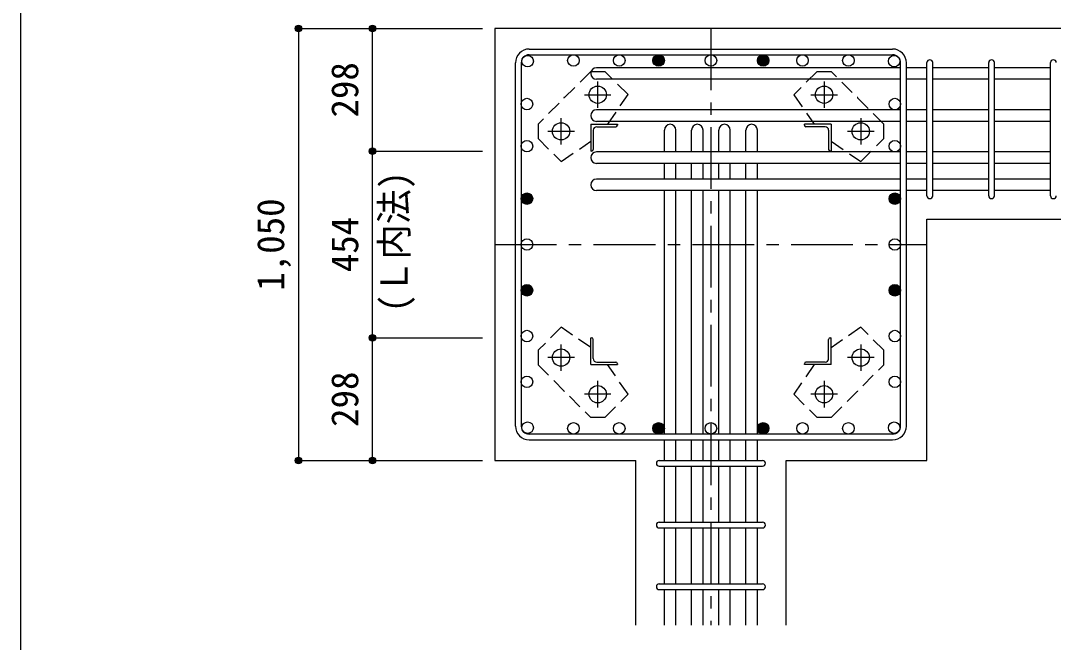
# Model space of a CAD drawing. Units: millimetres at full size, sheet at 1:30. Extents: x -5973 to 5954, y -4195 to 4201.
# Drawn here: x -5973 to -3464, y 1556 to 3067 of the extents above; entities that cross this region are included whole.
import ezdxf
from ezdxf.enums import TextEntityAlignment as Align

# ---------------------------------------------------------------- set-up
doc = ezdxf.new("R2010")
doc.units = ezdxf.units.MM
doc.header["$LTSCALE"] = 30
doc.header["$PDMODE"] = 32
doc.header["$PDSIZE"] = 15
for name, pattern in [('CHAIN1', [8, 5, -1, 1, -1]), ('DASHED1', [1.8, 1.2, -0.6]), ('DASHED2', [3, 2, -1])]:
    doc.linetypes.add(name, pattern=pattern)
for name, color, linetype in [('0-1', 2, 'Continuous'), ('0-2', 4, 'Continuous'), ('0-3', 4, 'Continuous'), ('0-4', 7, 'Continuous'), ('0-5', 7, 'Continuous'), ('0-6', 7, 'Continuous'), ('0-7', 4, 'Continuous'), ('0-9', 4, 'DASHED1'), ('0-D', 4, 'Continuous'), ('F-0_枠', 6, 'Continuous')]:
    doc.layers.add(name, color=color, linetype=linetype)
doc.styles.add('ＭＳ ゴシック', font='')
doc.styles.get('ＭＳ ゴシック').set_extended_font_data('MS Gothic')

msp = doc.modelspace()

# ---------------------------------------------------------------- linework, layer by layer
at = {"layer": '0-1'}
for p, q in [((-3770.8, 2584.8), (-3370.8, 2584.8)), ((-3770.8, 1998.3), (-3770.8, 2584.8)), ((-4820.8, 1998.3), (-4478.3, 1998.3)), ((-4478.3, 1598.3), (-4478.3, 1998.3))]:
    msp.add_line(p, q, dxfattribs=at)
for points in [[(-3370.8, 3048.3), (-4820.8, 3048.3), (-4820.8, 1998.3)], [(-4113.3, 1598.3), (-4113.3, 1998.3), (-3770.8, 1998.3)]]:
    msp.add_lwpolyline(points, dxfattribs=at)
at = {"layer": '0-2', "linetype": 'CHAIN1'}
for p, q in [((-4570.8, 2855.1), (-4570.8, 2919.6)), ((-4020.8, 2919.6), (-4020.8, 2855.1)), ((-4603.1, 2887.3), (-4538.6, 2887.3)), ((-4053, 2887.3), (-3988.5, 2887.3)), ((-4659.8, 2766.1), (-4659.8, 2830.6)), ((-3931.8, 2830.6), (-3931.8, 2766.1)), ((-4692.1, 2798.3), (-4627.6, 2798.3)), ((-3964, 2798.3), (-3899.5, 2798.3)), ((-4659.8, 2216), (-4659.8, 2280.5)), ((-3931.8, 2280.5), (-3931.8, 2216)), ((-4627.6, 2248.3), (-4692.1, 2248.3)), ((-3899.5, 2248.3), (-3964, 2248.3)), ((-4570.8, 2127), (-4570.8, 2191.5)), ((-4020.8, 2191.5), (-4020.8, 2127)), ((-4538.6, 2159.3), (-4603.1, 2159.3)), ((-3988.5, 2159.3), (-4053, 2159.3))]:
    msp.add_line(p, q, dxfattribs=at)
at = {"layer": '0-2'}
for p, q in [((-4587.8, 2815.3), (-4522.8, 2815.3)), ((-4587.8, 2815.3), (-4587.8, 2750.3)), ((-4522.8, 2815.3), (-4522.8, 2813.3)), ((-4003.8, 2815.3), (-4068.8, 2815.3)), ((-4068.8, 2813.3), (-4068.8, 2815.3)), ((-4003.8, 2815.3), (-4003.8, 2750.3)), ((-4581.8, 2800.8), (-4581.8, 2754.3)), ((-4573.3, 2809.3), (-4526.8, 2809.3)), ((-4018.3, 2809.3), (-4064.8, 2809.3)), ((-4009.8, 2800.8), (-4009.8, 2754.3)), ((-4585.8, 2750.3), (-4587.8, 2750.3)), ((-4003.8, 2750.3), (-4005.8, 2750.3)), ((-4587.8, 2296.3), (-4585.8, 2296.3)), ((-4587.8, 2231.3), (-4587.8, 2296.3)), ((-4581.8, 2245.8), (-4581.8, 2292.3)), ((-4009.8, 2245.8), (-4009.8, 2292.3)), ((-4005.8, 2296.3), (-4003.8, 2296.3)), ((-4003.8, 2231.3), (-4003.8, 2296.3)), ((-4573.3, 2237.3), (-4526.8, 2237.3)), ((-4522.8, 2233.3), (-4522.8, 2231.3)), ((-4068.8, 2231.3), (-4068.8, 2233.3)), ((-4018.3, 2237.3), (-4064.8, 2237.3)), ((-4587.8, 2231.3), (-4522.8, 2231.3)), ((-4003.8, 2231.3), (-4068.8, 2231.3))]:
    msp.add_line(p, q, dxfattribs=at)
at = {"layer": '0-2', "color": 3}
for centre in [(-4570.8, 2887.3), (-4020.8, 2887.3), (-4659.8, 2798.3), (-3931.8, 2798.3), (-4659.8, 2248.3), (-3931.8, 2248.3), (-4570.8, 2159.3), (-4020.8, 2159.3)]:
    msp.add_circle(centre, 21, dxfattribs=at)
at = {"layer": '0-2'}
for centre, radius, start, end in [((-4526.8, 2813.3), 4, 270, 0), ((-4064.8, 2813.3), 4, 180, 270), ((-4573.3, 2800.8), 8.5, 90, 180), ((-4018.3, 2800.8), 8.5, 0, 90), ((-4585.8, 2754.3), 4, 270, 0), ((-4005.8, 2754.3), 4, 180, 270), ((-4585.8, 2292.3), 4, 0, 90), ((-4005.8, 2292.3), 4, 90, 180), ((-4573.3, 2245.8), 8.5, 180, 270), ((-4526.8, 2233.3), 4, 0, 90), ((-4064.8, 2233.3), 4, 90, 180), ((-4018.3, 2245.8), 8.5, 270, 0)]:
    msp.add_arc(centre, radius, start, end, dxfattribs=at)
at = {"layer": '0-3', "color": 3}
for centre in [(-4741.19, 2968.69), (-4741.19, 2968.69), (-4629.84, 2970.3), (-4518.5, 2970.3), (-4422.8, 2970.3), (-4295.8, 2970.3), (-4168.8, 2970.3), (-4168.8, 2970.3), (-4073.11, 2970.3), (-3961.76, 2970.3), (-3850.41, 2968.69), (-3850.41, 2968.69), (-4742.8, 2864.49), (-3848.8, 2864.49), (-4742.8, 2762.3), (-3848.8, 2762.3), (-4742.8, 2634.65), (-4742.8, 2634.65), (-3848.8, 2634.65), (-3848.8, 2634.65), (-4742.8, 2523.3), (-3848.8, 2523.3), (-4742.8, 2411.95), (-3848.8, 2411.95), (-4742.8, 2300.6), (-3848.8, 2300.6), (-4742.8, 2189.26), (-3848.8, 2189.26), (-4741.19, 2077.91), (-4629.84, 2076.3), (-4518.5, 2076.3), (-4422.8, 2076.3), (-4295.8, 2076.3), (-4168.8, 2076.3), (-4168.8, 2076.3), (-4073.11, 2076.3), (-3961.76, 2076.3), (-3850.41, 2077.91)]:
    msp.add_circle(centre, 14, dxfattribs=at)
at = {"layer": '0-3'}
for centre, radius in [((-4422.8, 2970.3), 14), ((-4422.8, 2970.3), 12.6), ((-4422.8, 2970.3), 11.2), ((-4422.8, 2970.3), 9.8), ((-4422.8, 2970.3), 8.4), ((-4422.8, 2970.3), 7), ((-4422.8, 2970.3), 5.6), ((-4422.8, 2970.3), 4.2), ((-4422.8, 2970.3), 2.8), ((-4422.8, 2970.3), 1.4), ((-4168.8, 2970.3), 14), ((-4168.8, 2970.3), 12.6), ((-4168.8, 2970.3), 11.2), ((-4168.8, 2970.3), 9.8), ((-4168.8, 2970.3), 8.4), ((-4168.8, 2970.3), 7), ((-4168.8, 2970.3), 5.6), ((-4168.8, 2970.3), 4.2), ((-4168.8, 2970.3), 2.8), ((-4168.8, 2970.3), 1.4), ((-4742.8, 2634.65), 14), ((-4742.8, 2634.65), 12.6), ((-4742.8, 2634.65), 11.2), ((-4742.8, 2634.65), 9.8), ((-4742.8, 2634.65), 8.4), ((-4742.8, 2634.65), 7), ((-4742.8, 2634.65), 5.6), ((-4742.8, 2634.65), 4.2), ((-4742.8, 2634.65), 2.8), ((-4742.8, 2634.65), 1.4), ((-3848.8, 2634.65), 14), ((-3848.8, 2634.65), 12.6), ((-3848.8, 2634.65), 11.2), ((-3848.8, 2634.65), 9.8), ((-3848.8, 2634.65), 8.4), ((-3848.8, 2634.65), 7), ((-3848.8, 2634.65), 5.6), ((-3848.8, 2634.65), 4.2), ((-3848.8, 2634.65), 2.8), ((-3848.8, 2634.65), 1.4), ((-4742.8, 2411.95), 14), ((-4742.8, 2411.95), 12.6), ((-4742.8, 2411.95), 11.2), ((-4742.8, 2411.95), 9.8), ((-4742.8, 2411.95), 8.4), ((-4742.8, 2411.95), 7), ((-4742.8, 2411.95), 5.6), ((-4742.8, 2411.95), 4.2), ((-4742.8, 2411.95), 2.8), ((-4742.8, 2411.95), 1.4), ((-3848.8, 2411.95), 14), ((-3848.8, 2411.95), 12.6), ((-3848.8, 2411.95), 11.2), ((-3848.8, 2411.95), 9.8), ((-3848.8, 2411.95), 8.4), ((-3848.8, 2411.95), 7), ((-3848.8, 2411.95), 5.6), ((-3848.8, 2411.95), 4.2), ((-3848.8, 2411.95), 2.8), ((-3848.8, 2411.95), 1.4), ((-4422.8, 2076.3), 14), ((-4422.8, 2076.3), 12.6), ((-4422.8, 2076.3), 11.2), ((-4422.8, 2076.3), 9.8), ((-4422.8, 2076.3), 8.4), ((-4422.8, 2076.3), 7), ((-4168.8, 2076.3), 14), ((-4168.8, 2076.3), 12.6), ((-4168.8, 2076.3), 11.2), ((-4168.8, 2076.3), 9.8), ((-4168.8, 2076.3), 8.4), ((-4168.8, 2076.3), 7), ((-4422.8, 2076.3), 5.6), ((-4422.8, 2076.3), 4.2), ((-4422.8, 2076.3), 2.8), ((-4422.8, 2076.3), 1.4), ((-4168.8, 2076.3), 5.6), ((-4168.8, 2076.3), 4.2), ((-4168.8, 2076.3), 2.8), ((-4168.8, 2076.3), 1.4)]:
    msp.add_circle(centre, radius, dxfattribs=at)
at = {"layer": '0-4'}
for p, q in [((-4737.3, 2998.3), (-3854.3, 2998.3)), ((-4770.8, 2081.8), (-4770.8, 2964.8)), ((-4756.8, 2964.8), (-4756.8, 2081.8)), ((-4737.3, 2984.3), (-3854.3, 2984.3)), ((-3834.8, 2081.8), (-3834.8, 2964.8)), ((-3820.8, 2081.8), (-3820.8, 2964.8)), ((-3854.3, 2062.3), (-4737.3, 2062.3)), ((-4737.3, 2048.3), (-3854.3, 2048.3))]:
    msp.add_line(p, q, dxfattribs=at)
for centre, radius, start, end in [((-4737.3, 2964.8), 33.5, 90, 180), ((-3854.3, 2964.8), 33.5, 0, 90), ((-4737.3, 2964.8), 19.5, 90, 180), ((-3854.3, 2964.8), 19.5, 0, 90), ((-4737.3, 2081.8), 33.5, 180, 270), ((-4737.3, 2081.8), 19.5, 180, 270), ((-3854.3, 2081.8), 33.5, 270, 0), ((-3854.3, 2081.8), 19.5, 270, 0)]:
    msp.add_arc(centre, radius, start, end, dxfattribs=at)
at = {"layer": '0-5'}
for p, q in [((-3834.8, 2952.69), (-4573.8, 2952.69)), ((-3770.8, 2952.69), (-3820.8, 2952.69)), ((-3620.8, 2952.69), (-3756.8, 2952.69)), ((-3470.8, 2952.69), (-3606.8, 2952.69)), ((-3834.8, 2924.69), (-4573.8, 2924.69)), ((-3770.8, 2924.69), (-3820.8, 2924.69)), ((-3620.8, 2924.69), (-3756.8, 2924.69)), ((-3470.8, 2924.69), (-3606.8, 2924.69)), ((-3834.8, 2850.49), (-4573.8, 2850.49)), ((-3770.8, 2850.49), (-3820.8, 2850.49)), ((-3620.8, 2850.49), (-3756.8, 2850.49)), ((-3470.8, 2850.49), (-3606.8, 2850.49)), ((-3834.8, 2822.49), (-4573.8, 2822.49)), ((-3770.8, 2822.49), (-3820.8, 2822.49)), ((-3620.8, 2822.49), (-3756.8, 2822.49)), ((-3470.8, 2822.49), (-3606.8, 2822.49)), ((-4408.8, 2748.3), (-4408.8, 2801.3)), ((-4380.8, 2748.3), (-4380.8, 2801.3)), ((-4342.8, 2748.3), (-4342.8, 2801.3)), ((-4314.8, 2748.3), (-4314.8, 2801.3)), ((-4276.8, 2748.3), (-4276.8, 2801.3)), ((-4248.8, 2748.3), (-4248.8, 2801.3)), ((-4210.8, 2748.3), (-4210.8, 2801.3)), ((-4182.8, 2748.3), (-4182.8, 2801.3)), ((-3834.8, 2748.3), (-4573.8, 2748.3)), ((-3770.8, 2748.3), (-3820.8, 2748.3)), ((-3620.8, 2748.3), (-3756.8, 2748.3)), ((-3470.8, 2748.3), (-3606.8, 2748.3)), ((-3834.8, 2720.3), (-4573.8, 2720.3)), ((-4408.8, 2682.3), (-4408.8, 2720.3)), ((-4380.8, 2682.3), (-4380.8, 2720.3)), ((-4342.8, 2682.3), (-4342.8, 2720.3)), ((-4314.8, 2682.3), (-4314.8, 2720.3)), ((-4276.8, 2682.3), (-4276.8, 2720.3)), ((-4248.8, 2682.3), (-4248.8, 2720.3)), ((-4210.8, 2682.3), (-4210.8, 2720.3)), ((-4182.8, 2682.3), (-4182.8, 2720.3)), ((-3770.8, 2720.3), (-3820.8, 2720.3)), ((-3620.8, 2720.3), (-3756.8, 2720.3)), ((-3470.8, 2720.3), (-3606.8, 2720.3)), ((-3834.8, 2682.3), (-4573.8, 2682.3)), ((-3770.8, 2682.3), (-3820.8, 2682.3)), ((-3620.8, 2682.3), (-3756.8, 2682.3)), ((-3470.8, 2682.3), (-3606.8, 2682.3)), ((-3834.8, 2654.3), (-4573.8, 2654.3)), ((-4408.8, 2062.3), (-4408.8, 2654.3)), ((-4380.8, 2062.3), (-4380.8, 2654.3)), ((-4342.8, 2062.3), (-4342.8, 2654.3)), ((-4314.8, 2062.3), (-4314.8, 2654.3)), ((-4276.8, 2062.3), (-4276.8, 2654.3)), ((-4248.8, 2062.3), (-4248.8, 2654.3)), ((-4210.8, 2062.3), (-4210.8, 2654.3)), ((-4182.8, 2062.3), (-4182.8, 2654.3)), ((-3770.8, 2654.3), (-3820.8, 2654.3)), ((-3620.8, 2654.3), (-3756.8, 2654.3)), ((-3470.8, 2654.3), (-3606.8, 2654.3)), ((-4408.8, 1998.3), (-4408.8, 2048.3)), ((-4380.8, 1998.3), (-4380.8, 2048.3)), ((-4342.8, 1998.3), (-4342.8, 2048.3)), ((-4314.8, 1998.3), (-4314.8, 2048.3)), ((-4276.8, 1998.3), (-4276.8, 2048.3)), ((-4248.8, 1998.3), (-4248.8, 2048.3)), ((-4210.8, 1998.3), (-4210.8, 2048.3)), ((-4182.8, 1998.3), (-4182.8, 2048.3)), ((-4408.8, 1848.3), (-4408.8, 1984.3)), ((-4380.8, 1848.3), (-4380.8, 1984.3)), ((-4342.8, 1848.3), (-4342.8, 1984.3)), ((-4314.8, 1848.3), (-4314.8, 1984.3)), ((-4276.8, 1848.3), (-4276.8, 1984.3)), ((-4248.8, 1848.3), (-4248.8, 1984.3)), ((-4210.8, 1848.3), (-4210.8, 1984.3)), ((-4182.8, 1848.3), (-4182.8, 1984.3)), ((-4408.8, 1698.3), (-4408.8, 1834.3)), ((-4380.8, 1698.3), (-4380.8, 1834.3)), ((-4342.8, 1698.3), (-4342.8, 1834.3)), ((-4314.8, 1698.3), (-4314.8, 1834.3)), ((-4276.8, 1698.3), (-4276.8, 1834.3)), ((-4248.8, 1698.3), (-4248.8, 1834.3)), ((-4210.8, 1698.3), (-4210.8, 1834.3)), ((-4182.8, 1698.3), (-4182.8, 1834.3)), ((-4408.8, 1598.3), (-4408.8, 1684.3)), ((-4380.8, 1598.3), (-4380.8, 1684.3)), ((-4342.8, 1598.3), (-4342.8, 1684.3)), ((-4314.8, 1598.3), (-4314.8, 1684.3)), ((-4276.8, 1598.3), (-4276.8, 1684.3)), ((-4248.8, 1598.3), (-4248.8, 1684.3)), ((-4210.8, 1598.3), (-4210.8, 1684.3)), ((-4182.8, 1598.3), (-4182.8, 1684.3))]:
    msp.add_line(p, q, dxfattribs=at)
for centre, start, end in [((-4573.8, 2938.69), 90, 270), ((-4573.8, 2836.49), 90, 270), ((-4394.8, 2801.3), 0, 180), ((-4328.8, 2801.3), 0, 180), ((-4262.8, 2801.3), 0, 180), ((-4196.8, 2801.3), 0, 180), ((-4573.8, 2734.3), 90, 270), ((-4573.8, 2668.3), 90, 270)]:
    msp.add_arc(centre, 14, start, end, dxfattribs=at)
at = {"layer": '0-6'}
for p, q in [((-3770.8, 2641.8), (-3770.8, 2965.19)), ((-3756.8, 2641.8), (-3756.8, 2965.19)), ((-3620.8, 2641.8), (-3620.8, 2965.19)), ((-3606.8, 2641.8), (-3606.8, 2965.19)), ((-3470.8, 2641.8), (-3470.8, 2965.19)), ((-4421.3, 1998.3), (-4170.3, 1998.3)), ((-4421.3, 1984.3), (-4170.3, 1984.3)), ((-4421.3, 1848.3), (-4170.3, 1848.3)), ((-4421.3, 1834.3), (-4170.3, 1834.3)), ((-4421.3, 1698.3), (-4170.3, 1698.3)), ((-4421.3, 1684.3), (-4170.3, 1684.3))]:
    msp.add_line(p, q, dxfattribs=at)
for centre, start, end in [((-3763.8, 2965.19), 0, 180), ((-3763.8, 2965.19), 0, 180), ((-3763.8, 2965.19), 0, 180), ((-3763.8, 2965.19), 0, 180), ((-3613.8, 2965.19), 0, 180), ((-3463.8, 2965.19), 0, 180), ((-3763.8, 2641.8), 180, 0), ((-3763.8, 2641.8), 180, 0), ((-3763.8, 2641.8), 180, 0), ((-3763.8, 2641.8), 180, 0), ((-3613.8, 2641.8), 180, 0), ((-3463.8, 2641.8), 180, 0), ((-4421.3, 1991.3), 90, 270), ((-4421.3, 1991.3), 90, 270), ((-4421.3, 1991.3), 90, 270), ((-4421.3, 1991.3), 90, 270), ((-4170.3, 1991.3), 270, 90), ((-4170.3, 1991.3), 270, 90), ((-4170.3, 1991.3), 270, 90), ((-4170.3, 1991.3), 270, 90), ((-4421.3, 1841.3), 90, 270), ((-4170.3, 1841.3), 270, 90), ((-4421.3, 1691.3), 90, 270), ((-4170.3, 1691.3), 270, 90)]:
    msp.add_arc(centre, 7, start, end, dxfattribs=at)
at = {"layer": '0-9'}
for p, q in [((-4588.4, 2943.2), (-4715.7, 2815.9)), ((-4553.1, 2943.2), (-4588.4, 2943.2)), ((-4497.2, 2887.4), (-4553.1, 2943.2)), ((-4038.5, 2943.2), (-4094.4, 2887.3)), ((-4003.2, 2943.2), (-4038.5, 2943.2)), ((-3875.9, 2815.9), (-4003.2, 2943.2)), ((-4546.6, 2815.3), (-4497.2, 2887.4)), ((-4094.4, 2887.3), (-4044.9, 2815.3)), ((-4715.7, 2815.9), (-4715.7, 2780.6)), ((-3875.9, 2780.6), (-3875.9, 2815.9)), ((-4715.7, 2780.6), (-4659.8, 2724.7)), ((-4659.8, 2724.7), (-4587.8, 2774.2)), ((-4003.8, 2774.1), (-3931.7, 2724.7)), ((-3931.7, 2724.7), (-3875.9, 2780.6)), ((-4659.9, 2321.9), (-4715.7, 2266)), ((-4587.8, 2272.5), (-4659.9, 2321.9)), ((-3931.8, 2321.9), (-4003.8, 2272.4)), ((-3875.9, 2266), (-3931.8, 2321.9)), ((-4715.7, 2266), (-4715.7, 2230.7)), ((-3875.9, 2230.7), (-3875.9, 2266)), ((-4715.7, 2230.7), (-4588.4, 2103.4)), ((-4497.2, 2159.3), (-4546.7, 2231.3)), ((-4045, 2231.3), (-4094.4, 2159.2)), ((-4003.2, 2103.4), (-3875.9, 2230.7)), ((-4553.1, 2103.4), (-4497.2, 2159.3)), ((-4094.4, 2159.2), (-4038.5, 2103.4)), ((-4588.4, 2103.4), (-4553.1, 2103.4)), ((-4038.5, 2103.4), (-4003.2, 2103.4))]:
    msp.add_line(p, q, dxfattribs=at)
at = {"layer": '0-9', "linetype": 'DASHED2'}
for points in [[(-4651.3, 2880.3), (-4652.8, 2880.3), (-4652.8, 2878.8)], [(-3938.8, 2878.8), (-3938.8, 2880.3), (-3940.3, 2880.3)], [(-4652.8, 2167.8), (-4652.8, 2166.3), (-4651.3, 2166.3)], [(-3940.3, 2166.3), (-3938.8, 2166.3), (-3938.8, 2167.8)]]:
    msp.add_lwpolyline(points, dxfattribs=at)
at = {"layer": '0-D'}
for p, q in [((-5297.84, 3048.3), (-5117.84, 3048.3)), ((-5297.84, 3048.3), (-5297.84, 1998.3)), ((-5297.84, 3048.3), (-5117.84, 3048.3)), ((-5117.84, 2750.3), (-5117.84, 3048.3)), ((-5117.84, 3048.3), (-4850.8, 3048.3)), ((-5117.84, 2296.3), (-5117.84, 2750.3)), ((-5117.84, 2750.3), (-4850.8, 2750.3)), ((-5117.84, 1998.3), (-5117.84, 2296.3)), ((-5117.84, 2296.3), (-4850.8, 2296.3)), ((-5297.84, 1998.3), (-5117.84, 1998.3)), ((-5117.84, 1998.3), (-4850.8, 1998.3)), ((-5117.84, 1998.3), (-4850.8, 1998.3))]:
    msp.add_line(p, q, dxfattribs=at)
at = {"layer": '0-D', "linetype": 'CHAIN1'}
for p, q in [((-4295.8, 3048.3), (-4295.8, 1598.3)), ((-4820.8, 2523.3), (-3770.8, 2523.3))]:
    msp.add_line(p, q, dxfattribs=at)
at = {"layer": '0-D'}
for centre, radius in [((-5297.84, 3048.3), 8), ((-5297.84, 3048.3), 7.2), ((-5297.84, 3048.3), 6.4), ((-5297.84, 3048.3), 5.6), ((-5297.84, 3048.3), 4.8), ((-5297.84, 3048.3), 4), ((-5297.84, 3048.3), 3.2), ((-5297.84, 3048.3), 2.4), ((-5297.84, 3048.3), 1.6), ((-5297.84, 3048.3), 0.8), ((-5117.84, 3048.3), 8), ((-5117.84, 3048.3), 7.2), ((-5117.84, 3048.3), 6.4), ((-5117.84, 3048.3), 5.6), ((-5117.84, 3048.3), 4.8), ((-5117.84, 3048.3), 4), ((-5117.84, 3048.3), 3.2), ((-5117.84, 3048.3), 2.4), ((-5117.84, 3048.3), 1.6), ((-5117.84, 3048.3), 0.8), ((-5117.84, 2750.3), 8), ((-5117.84, 2750.3), 7.2), ((-5117.84, 2750.3), 6.4), ((-5117.84, 2750.3), 5.6), ((-5117.84, 2750.3), 4.8), ((-5117.84, 2750.3), 4), ((-5117.84, 2750.3), 3.2), ((-5117.84, 2750.3), 2.4), ((-5117.84, 2750.3), 1.6), ((-5117.84, 2750.3), 0.8), ((-5117.84, 2296.3), 8), ((-5117.84, 2296.3), 7.2), ((-5117.84, 2296.3), 6.4), ((-5117.84, 2296.3), 5.6), ((-5117.84, 2296.3), 4.8), ((-5117.84, 2296.3), 4), ((-5117.84, 2296.3), 3.2), ((-5117.84, 2296.3), 2.4), ((-5117.84, 2296.3), 1.6), ((-5117.84, 2296.3), 0.8), ((-5297.84, 1998.3), 8), ((-5297.84, 1998.3), 7.2), ((-5297.84, 1998.3), 6.4), ((-5297.84, 1998.3), 5.6), ((-5297.84, 1998.3), 4.8), ((-5297.84, 1998.3), 4), ((-5297.84, 1998.3), 3.2), ((-5297.84, 1998.3), 2.4), ((-5297.84, 1998.3), 1.6), ((-5297.84, 1998.3), 0.8), ((-5117.84, 1998.3), 8), ((-5117.84, 1998.3), 7.2), ((-5117.84, 1998.3), 6.4), ((-5117.84, 1998.3), 5.6), ((-5117.84, 1998.3), 4.8), ((-5117.84, 1998.3), 4), ((-5117.84, 1998.3), 3.2), ((-5117.84, 1998.3), 2.4), ((-5117.84, 1998.3), 1.6), ((-5117.84, 1998.3), 0.8)]:
    msp.add_circle(centre, radius, dxfattribs=at)
at = {"layer": '0-D', "color": 7}
for p in [(-5297.84, 3048.3), (-5117.84, 3048.3), (-5117.84, 2750.3), (-5117.84, 2296.3), (-5297.84, 1998.3), (-5117.84, 1998.3)]:
    msp.add_point(p, dxfattribs=at)
at = {"layer": 'F-0_枠'}
msp.add_line((-5972.88, 4201.15), (-5972.88, -4195.24), dxfattribs=at)

# ---------------------------------------------------------------- texts
at = {"layer": '0-7', "style": 'ＭＳ ゴシック', "width": 0.95}
msp.add_text('(Ｌ内法)', height=65.98, rotation=90, dxfattribs=at).set_placement((-5012.78, 2358.7), align=Align.BOTTOM_LEFT)
at = {"layer": '0-D', "style": 'ＭＳ ゴシック'}
for s, p in [('298', (-5132.84, 2831.8)), ('1,050', (-5312.84, 2410.8)), ('454', (-5132.84, 2455.8)), ('298', (-5132.84, 2079.8))]:
    msp.add_text(s, height=65.98, rotation=90, dxfattribs=at).set_placement(p, align=Align.BOTTOM_LEFT)

doc.saveas('drawing.dxf')
